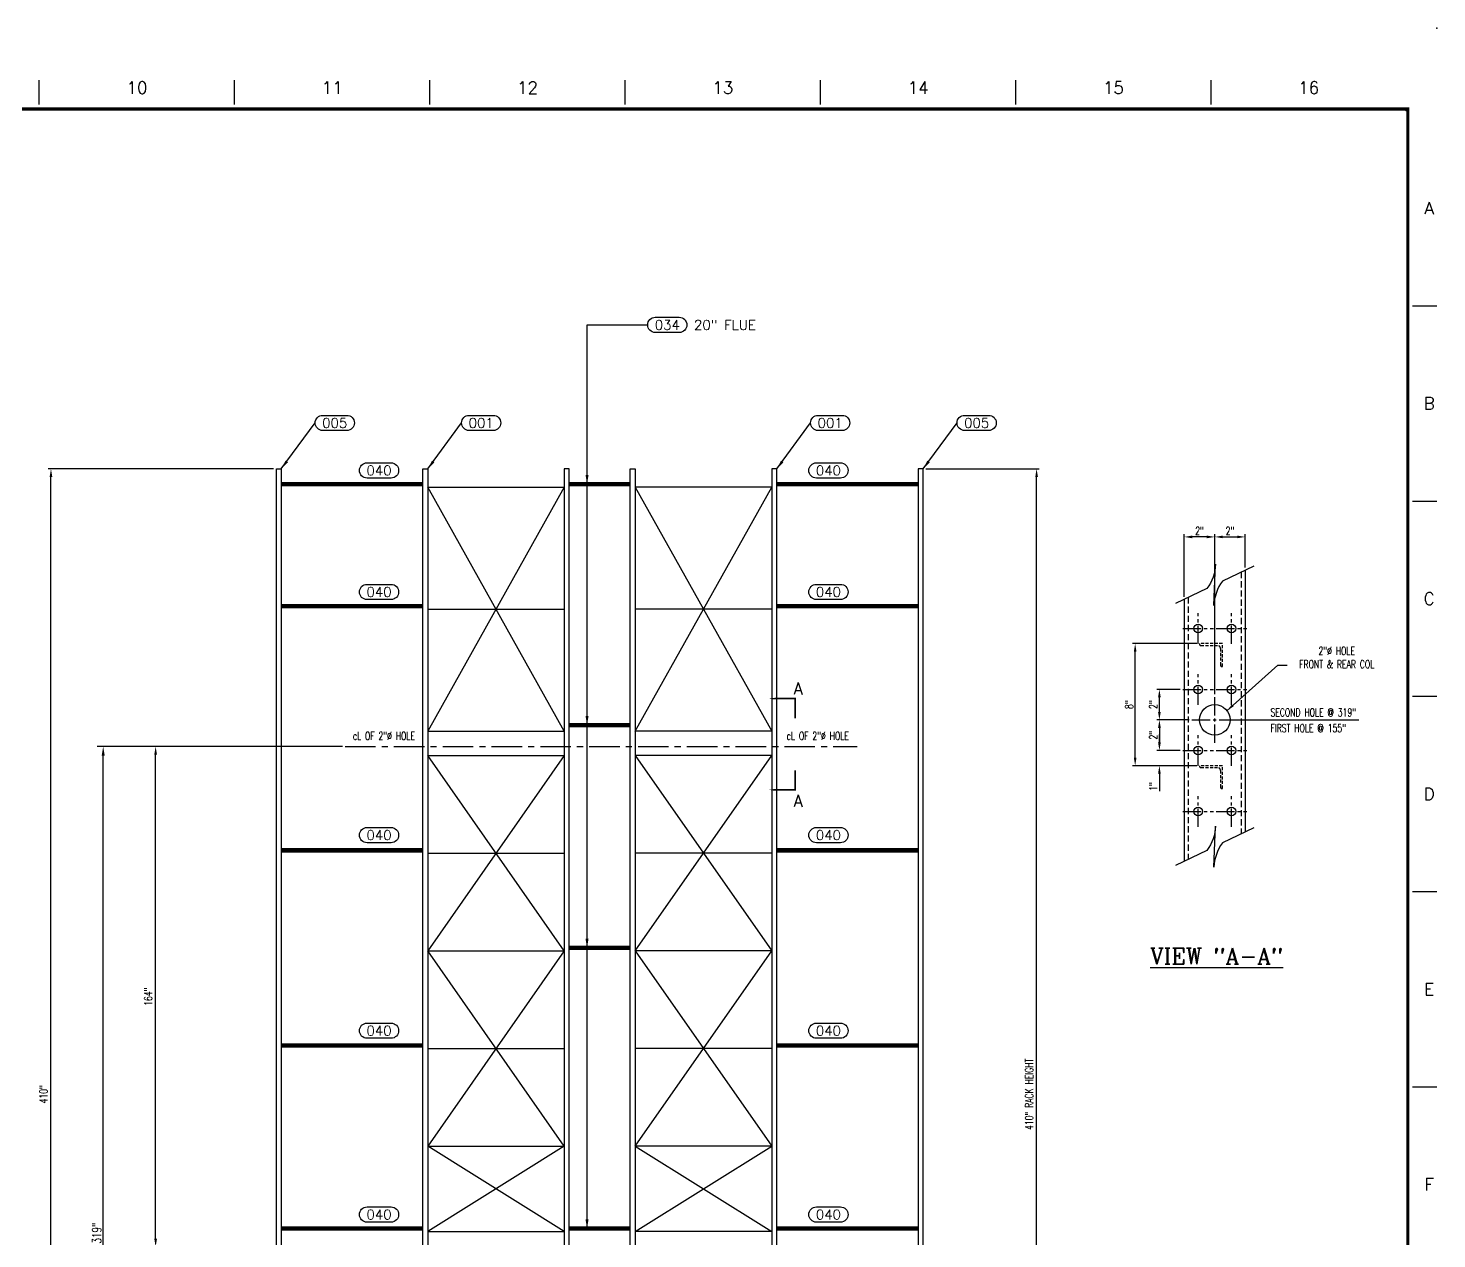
# Model space of a CAD drawing. Extents: x -10 to 1034, y -27 to 667.
# Drawn here: x 572.3 to 1034, y 270.2 to 667 of the extents above; entities that cross this region are included whole.
import ezdxf
from ezdxf.enums import TextEntityAlignment as Align

# ---------------------------------------------------------------- set-up
doc = ezdxf.new("R2010")
doc.units = 0
doc.header["$LTSCALE"] = 8
doc.header["$MEASUREMENT"] = 0
for name, pattern in [('CENTER', [2, 1.25, -0.25, 0.25, -0.25]), ('CENTER2', [1.125, 0.75, -0.125, 0.125, -0.125]), ('HIDDEN', [0.375, 0.25, -0.125]), ('HIDDEN2', [0.1875, 0.125, -0.0625]), ('PHANTOM', [2.5, 1.25, -0.25, 0.25, -0.25, 0.25, -0.25])]:
    doc.linetypes.add(name, pattern=pattern)
doc.layers.get('0').update_dxf_attribs({"linetype": 'CONTINUOUS'})
doc.layers.get('DEFPOINTS').update_dxf_attribs({"linetype": 'CONTINUOUS'})
for name, color, linetype in [('BORD', 8, 'CONTINUOUS'), ('CENTERL', 135, 'CENTER'), ('CENTERL2', 133, 'CENTER2'), ('FDIM', 2, 'CONTINUOUS'), ('HIDDENL', 94, 'HIDDEN'), ('HIDDENL2', 92, 'HIDDEN2'), ('OBJGREEN', 3, 'CONTINUOUS'), ('OBJTHIN', 11, 'CONTINUOUS'), ('PHANTOML', 205, 'PHANTOM'), ('TEXTL', 2, 'CONTINUOUS')]:
    doc.layers.add(name, color=color, linetype=linetype)
doc.styles.add('2THIRDS', font='romans.shx', dxfattribs={"width": 0.7})
doc.styles.add('COMPLEX', font='complex')
doc.styles.add('ITALIC', font='italic')
doc.styles.add('ITALICT', font='italict', dxfattribs={"height": 24})
doc.styles.add('ROMAND', font='romand.shx')
doc.styles.add('SCRIPTC', font='SCRIPTC')
doc.styles.add('SIMPLEX', font='simplex.shx')
doc.dimstyles.new('2TFR32', dxfattribs={"dimscale": 28, "dimtxt": 0.0938, "dimasz": 0.09375, "dimexe": 0.03125, "dimexo": 0.03125, "dimgap": 0.03125, "dimtad": 1, "dimdec": 5, "dimzin": 1, "dimdsep": 46, "dimlunit": 5, "dimtxsty": '2THIRDS', "dimcen": 0.09375, "dimclrd": 256, "dimclre": 256, "dimclrt": 256, "dimadec": 0, "dimazin": 0, "dimtfac": 0.75, "dimtdec": 4, "dimtofl": 0, "dimtmove": 0, "dimatfit": 0, "dimfxl": 0, "dimfrac": 2, "dimtolj": 1, "dimtzin": 0, "dimarcsym": 0})
doc.dimstyles.new('2TFR32X5', dxfattribs={"dimscale": 28, "dimtxt": 0.0938, "dimasz": 0.09375, "dimexe": 0.03125, "dimexo": 0.03125, "dimgap": 0.015625, "dimtad": 1, "dimdec": 5, "dimlfac": 0.2, "dimzin": 1, "dimdsep": 46, "dimlunit": 5, "dimtxsty": '2THIRDS', "dimcen": 0.09375, "dimclrd": 10, "dimclre": 10, "dimclrt": 256, "dimadec": 0, "dimazin": 0, "dimtfac": 0.75, "dimtdec": 4, "dimtofl": 0, "dimtmove": 0, "dimatfit": 0, "dimfxl": 0, "dimfrac": 2, "dimtolj": 1, "dimtzin": 0, "dimarcsym": 0})
doc.dimstyles.new('2TFRAC16', dxfattribs={"dimscale": 32, "dimtxt": 0.0938, "dimasz": 0.0938, "dimexe": 0.0625, "dimexo": 0.0625, "dimgap": 0.01, "dimtad": 1, "dimdec": 4, "dimzin": 1, "dimdsep": 46, "dimlunit": 5, "dimtxsty": '2THIRDS', "dimcen": 0.09375, "dimclrd": 256, "dimclre": 256, "dimclrt": 256, "dimadec": 0, "dimazin": 0, "dimtfac": 0.75, "dimtdec": 4, "dimtofl": 0, "dimtmove": 0, "dimatfit": 0, "dimfxl": 0, "dimfrac": 2, "dimtolj": 1, "dimtzin": 0, "dimarcsym": 0})
doc.dimstyles.new('2TFRAC32$7', dxfattribs={"dimscale": 32, "dimtxt": 0.0938, "dimasz": 0.0938, "dimexe": 0.0625, "dimexo": 0.0625, "dimgap": 0.01, "dimtad": 0, "dimdec": 5, "dimzin": 1, "dimdsep": 46, "dimlunit": 5, "dimtxsty": '2THIRDS', "dimcen": 0.09375, "dimclrd": 256, "dimclre": 256, "dimclrt": 256, "dimadec": 0, "dimazin": 0, "dimtfac": 0.75, "dimtdec": 4, "dimtofl": 0, "dimtmove": 0, "dimatfit": 0, "dimfxl": 0, "dimfrac": 2, "dimtolj": 1, "dimtzin": 0, "dimarcsym": 0})

# ---------------------------------------------------------------- blocks, each defined once
blk = doc.blocks.new('sbord_d')
at = {"layer": 'BORD'}
for p, q in [((18, 20.062), (18, 20.312)), ((20, 20.062), (20, 20.312)), ((22, 20.062), (22, 20.312)), ((24, 20.062), (24, 20.312)), ((26, 20.062), (26, 20.312)), ((28, 20.062), (28, 20.312)), ((30, 20.062), (30, 20.312)), ((32.063, 18), (32.312, 18)), ((32.063, 16), (32.312, 16)), ((32.063, 14), (32.312, 14)), ((32.063, 12), (32.312, 12)), ((32.063, 10), (32.312, 10))]:
    blk.add_line(p, q, dxfattribs=at)
at = {"layer": 'BORD', "const_width": 0.0313}
blk.add_lwpolyline([(-0.016, -0.016), (32.016, -0.016), (32.016, 20.016), (-0.016, 20.016)], close=True, dxfattribs=at)
at = {"layer": 'TEXTL'}
for p in [(32.312, 20.844), (32, 20)]:
    blk.add_point(p, dxfattribs=at)
at = {"layer": 'BORD', "style": 'ROMAND'}
for s, p in [('10', (19, 20.234)), ('11', (21, 20.234)), ('12', (23, 20.234)), ('13', (25, 20.234)), ('14', (27, 20.234)), ('15', (29, 20.234)), ('16', (31, 20.234)), ('A', (32.234, 19)), ('B', (32.234, 17)), ('C', (32.234, 15)), ('D', (32.234, 13)), ('E', (32.234, 11)), ('F', (32.234, 9))]:
    blk.add_text(s, height=0.125, dxfattribs=at).set_placement(p, align=Align.MIDDLE)
at = {"layer": 'TEXTL', "flags": 8}
for tag, height, style, p in [('TITLE1', 0.156, 'COMPLEX', (30.266, 2.776)), ('TITLE2', 0.156, 'COMPLEX', (30.266, 2.443)), ('CHK', 0.0938, 'SIMPLEX', (29.828, 0.883)), ('APP', 0.0938, 'SIMPLEX', (30.703, 0.883)), ('JOB#', 0.125, 'ROMAND', (30.12, 0.133)), ('SHT', 0.125, 'ROMAND', (31.193, 0.133)), ('REV', 0.125, 'ROMAND', (31.789, 0.133))]:
    blk.add_attdef(tag, text='', height=height, dxfattribs=dict(at, style=style)).set_placement(p, align=Align.MIDDLE)
for tag, height, style, width, p, p2 in [('CUSTOMER', 0.156, 'ITALICT', 2.333901, (28.655, 1.697), (31.867, 1.697)), ('CAPP', 0.0781, 'SIMPLEX', 1.292308, (27.588, 0.944), (27.963, 0.944)), ('CDT', 0.0781, 'SIMPLEX', 1.866, (28.071, 0.943), (28.46, 0.943)), ('SCALE', 0.0938, 'SIMPLEX', 1.702732, (31.234, 0.837), (31.941, 0.837)), ('BAPP', 0.0781, 'SIMPLEX', 1.292308, (27.588, 0.683), (27.963, 0.683)), ('BDT', 0.0781, 'SIMPLEX', 1.866, (28.071, 0.683), (28.46, 0.683)), ('AAPP', 0.0781, 'SIMPLEX', 1.275949, (27.588, 0.443), (27.963, 0.443)), ('ADT', 0.0781, 'SIMPLEX', 1.833263, (28.071, 0.443), (28.46, 0.443)), ('DATE', 0.0938, 'ITALIC', 1.795034, (28.609, 0.462), (29.315, 0.462)), ('CHKDT', 0.0938, 'SIMPLEX', 1.555556, (29.484, 0.462), (30.172, 0.462)), ('APPDT', 0.0938, 'SIMPLEX', 1.555556, (30.359, 0.462), (31.047, 0.462)), ('PLOT#', 0.0938, 'SIMPLEX', 8.555556, (31.234, 0.462), (31.922, 0.462))]:
    blk.add_attdef(tag, text='', height=height, dxfattribs=dict(at, style=style, width=width)).set_placement(p, p2, align=Align.FIT)
for tag, height, style, p in [('LOCATION', 0.125, 'COMPLEX', (30.266, 1.364)), ('REVC', 0.0781, 'SIMPLEX', (20.259, 0.945)), ('CBY', 0.0781, 'ROMAND', (26.755, 0.943)), ('CCHK', 0.0781, 'SIMPLEX', (27.255, 0.943)), ('REVB', 0.0781, 'SIMPLEX', (20.259, 0.695)), ('BBY', 0.0781, 'ROMAND', (26.755, 0.683)), ('BCHK', 0.0781, 'SIMPLEX', (27.255, 0.683)), ('REVA', 0.0781, 'SIMPLEX', (20.259, 0.445)), ('ABY', 0.0781, 'ROMAND', (26.755, 0.443)), ('ACHK', 0.0781, 'SIMPLEX', (27.255, 0.443))]:
    blk.add_attdef(tag, text='', height=height, dxfattribs=dict(at, style=style)).set_placement(p, align=Align.CENTER)
for tag, p, height, style in [('REVCDESC', (20.625, 0.943), 0.0781, 'SIMPLEX'), ('DRBY', (28.593, 0.821), 0.125, 'SCRIPTC'), ('REVBDESC', (20.625, 0.683), 0.0781, 'SIMPLEX'), ('REVADESC', (20.625, 0.443), 0.0781, 'SIMPLEX'), ('DWG#', (30.055, -0.566), 0.0938, 'ROMAND')]:
    blk.add_attdef(tag, p, '', height=height, dxfattribs=dict(at, style=style))
blk = doc.blocks.new('UPRT-48-410')
for p, q in [((-1.625, 404), (-46.375, 404)), ((-46.375, 404), (-1.625, 324)), ((-46.375, 324), (-1.625, 404)), ((-1.625, 364), (-46.375, 364)), ((-1.625, 324), (-46.375, 324)), ((-1.625, 316), (-46.375, 316)), ((-46.375, 316), (-1.625, 252)), ((-46.375, 252), (-1.625, 316)), ((-1.625, 284), (-46.375, 284)), ((-46.375, 188), (-1.625, 252)), ((-46.375, 252), (-1.625, 188)), ((-1.625, 252), (-46.375, 252)), ((-1.625, 220), (-46.375, 220)), ((-1.625, 188), (-46.375, 188)), ((-46.375, 160), (-1.625, 188)), ((-46.375, 188), (-1.625, 160)), ((-1.625, 160), (-46.375, 160)), ((-46.375, 96), (-1.625, 152)), ((-46.375, 152), (-3.25, 96)), ((-1.625, 152), (-46.375, 152)), ((-1.625, 124), (-46.375, 124)), ((-3.25, 96), (-46.375, 96)), ((-46.375, 96), (-3.25, 68)), ((-46.375, 68), (-3.25, 96)), ((-46.375, 36), (-3.25, 68)), ((-46.375, 68), (-3.25, 36)), ((-3.25, 68), (-46.375, 68)), ((-3.25, 36), (-46.375, 36)), ((-46.375, 36), (-3.25, 4)), ((-46.375, 4), (-3.25, 36)), ((-3.25, 4), (-46.375, 4))]:
    blk.add_line(p, q)
for points in [[(-46.375, 0), (-48, 0), (-48, 410), (-46.375, 410)], [(-1.625, 0), (0, 0), (0, 410), (-1.625, 410)], [(-3.25, 0), (-1.625, 0), (-1.625, 108), (-3.25, 108)]]:
    blk.add_lwpolyline(points, close=True)
blk = doc.blocks.new('DBL-DP')
blk.add_lwpolyline([(43.6, 55.74), (11.12, 0), (13, 0), (45.01, 54.92, 0.132685), (48, 66), (48, 410), (46.38, 410), (46.38, 66, -0.132685)], format="xyb", close=True)
blk.add_lwpolyline([(46.38, 108), (44.75, 108), (44.75, 66, -0.132685), (42.2, 56.56), (9.24, 0), (11.12, 0)], format="xyb")
at = {"layer": 'OBJTHIN', "const_width": 1.5}
for points in [[(46.38, 405), (0, 405)], [(46.38, 365), (0, 365)], [(46.38, 285), (0, 285)], [(46.38, 221), (0, 221)], [(46.38, 161), (0, 161)], [(44.75, 97), (0, 97)], [(44.75, 69), (0, 69)], [(30.8, 37), (0, 37)]]:
    blk.add_lwpolyline(points, dxfattribs=at)
blk.add_blockref('UPRT-48-410', (0, 0))
blk = doc.blocks.new('*D41')
at = {"layer": 'DEFPOINTS', "color": 0}
for p in [(579.82, 522.54), (653.68, 522.54), (688.68, 112.54)]:
    blk.add_point(p, dxfattribs=at)
at = {"layer": 'FDIM', "lineweight": -2}
for p, q in [((652.8, 522.54), (578.94, 522.54)), ((579.82, 115.17), (579.82, 519.92)), ((687.8, 112.54), (578.94, 112.54))]:
    blk.add_line(p, q, dxfattribs=at)
at = {"layer": 'FDIM'}
for points in [[(579.38, 519.92), (580.26, 519.92), (579.82, 522.54)], [(579.38, 115.17), (580.26, 115.17), (579.82, 112.54)]]:
    blk.add_solid(points, dxfattribs=at)
at = {"layer": 'FDIM', "insert": (577.38, 317.54), "char_height": 2.626, "attachment_point": 5, "rotation": 90, "style": '2THIRDS'}
blk.add_mtext('\\A1;410"', dxfattribs=at)
blk = doc.blocks.new('*D37')
at = {"layer": 'DEFPOINTS', "color": 0}
for p in [(865.68, 522.54), (902.83, 522.54), (830.68, 112.54)]:
    blk.add_point(p, dxfattribs=at)
at = {"layer": 'FDIM', "lineweight": -2}
for p, q in [((866.55, 522.54), (903.71, 522.54)), ((902.83, 115.17), (902.83, 519.92)), ((831.55, 112.54), (903.71, 112.54))]:
    blk.add_line(p, q, dxfattribs=at)
at = {"layer": 'FDIM'}
for points in [[(902.4, 519.92), (903.27, 519.92), (902.83, 522.54)], [(902.4, 115.17), (903.27, 115.17), (902.83, 112.54)]]:
    blk.add_solid(points, dxfattribs=at)
at = {"layer": 'FDIM', "insert": (900.39, 317.54), "char_height": 2.6264, "attachment_point": 5, "rotation": 90, "style": '2THIRDS'}
blk.add_mtext('\\A1;410" RACK HEIGHT ', dxfattribs=at)
blk = doc.blocks.new('*D47')
at = {"layer": 'DEFPOINTS', "color": 0}
for p in [(614.12, 431.54), (676.21, 431.54), (676.21, 267.54)]:
    blk.add_point(p, dxfattribs=at)
at = {"layer": 'FDIM', "lineweight": -2}
for p, q in [((675.33, 431.54), (613.25, 431.54)), ((614.12, 270.17), (614.12, 428.92)), ((675.33, 267.54), (613.25, 267.54))]:
    blk.add_line(p, q, dxfattribs=at)
at = {"layer": 'FDIM'}
for points in [[(613.68, 428.92), (614.56, 428.92), (614.12, 431.54)], [(613.68, 270.17), (614.56, 270.17), (614.12, 267.54)]]:
    blk.add_solid(points, dxfattribs=at)
at = {"layer": 'FDIM', "insert": (611.68, 349.54), "char_height": 2.626, "attachment_point": 5, "rotation": 90, "style": '2THIRDS'}
blk.add_mtext('\\A1;164"', dxfattribs=at)
blk = doc.blocks.new('*D49')
at = {"layer": 'DEFPOINTS', "color": 0}
for p in [(971.22, 500.24), (971.22, 489.32), (961.22, 447.79)]:
    blk.add_point(p, dxfattribs=at)
at = {"layer": 'FDIM', "color": 10, "lineweight": -2}
for p, q in [((961.22, 448.66), (961.22, 501.11)), ((963.84, 500.24), (968.59, 500.24)), ((971.22, 490.2), (971.22, 501.11))]:
    blk.add_line(p, q, dxfattribs=at)
at = {"layer": 'FDIM', "color": 10}
for points in [[(963.84, 500.68), (963.84, 499.8), (961.22, 500.24)], [(968.59, 500.68), (968.59, 499.8), (971.22, 500.24)]]:
    blk.add_solid(points, dxfattribs=at)
at = {"layer": 'FDIM', "insert": (966.22, 502.24), "char_height": 2.626, "attachment_point": 5, "style": '2THIRDS'}
blk.add_mtext('\\A1;2"', dxfattribs=at)
blk = doc.blocks.new('*D50')
at = {"layer": 'DEFPOINTS', "color": 0}
for p in [(951.22, 500.24), (951.22, 479.76), (961.22, 447.79)]:
    blk.add_point(p, dxfattribs=at)
at = {"layer": 'FDIM', "color": 10, "lineweight": -2}
for p, q in [((951.22, 480.64), (951.22, 501.11)), ((958.59, 500.24), (953.84, 500.24)), ((961.22, 448.66), (961.22, 501.11))]:
    blk.add_line(p, q, dxfattribs=at)
at = {"layer": 'FDIM', "color": 10}
for points in [[(953.84, 500.68), (953.84, 499.8), (951.22, 500.24)], [(958.59, 500.68), (958.59, 499.8), (961.22, 500.24)]]:
    blk.add_solid(points, dxfattribs=at)
at = {"layer": 'FDIM', "insert": (956.22, 502.24), "char_height": 2.626, "attachment_point": 5, "style": '2THIRDS'}
blk.add_mtext('\\A1;2"', dxfattribs=at)
blk = doc.blocks.new('*D51')
at = {"layer": 'DEFPOINTS', "color": 0}
for p in [(953.69, 440.26), (943.08, 430.26), (950.73, 430.26)]:
    blk.add_point(p, dxfattribs=at)
at = {"layer": 'FDIM', "color": 10, "lineweight": -2}
for p, q in [((952.81, 440.26), (942.2, 440.26)), ((943.08, 437.63), (943.08, 432.88)), ((949.85, 430.26), (942.2, 430.26))]:
    blk.add_line(p, q, dxfattribs=at)
at = {"layer": 'FDIM', "color": 10}
for points in [[(942.64, 437.63), (943.52, 437.63), (943.08, 440.26)], [(942.64, 432.88), (943.52, 432.88), (943.08, 430.26)]]:
    blk.add_solid(points, dxfattribs=at)
at = {"layer": 'FDIM', "insert": (941.08, 435.26), "char_height": 2.626, "attachment_point": 5, "rotation": 90, "style": '2THIRDS'}
blk.add_mtext('\\A1;2"', dxfattribs=at)
blk = doc.blocks.new('*D52')
at = {"layer": 'DEFPOINTS', "color": 0}
for p in [(943.08, 450.26), (950.73, 450.26), (953.69, 440.26)]:
    blk.add_point(p, dxfattribs=at)
at = {"layer": 'FDIM', "color": 10, "lineweight": -2}
for p, q in [((949.85, 450.26), (942.2, 450.26)), ((943.08, 442.88), (943.08, 447.63)), ((952.81, 440.26), (942.2, 440.26))]:
    blk.add_line(p, q, dxfattribs=at)
at = {"layer": 'FDIM', "color": 10}
for points in [[(942.64, 447.63), (943.52, 447.63), (943.08, 450.26)], [(942.64, 442.88), (943.52, 442.88), (943.08, 440.26)]]:
    blk.add_solid(points, dxfattribs=at)
at = {"layer": 'FDIM', "insert": (941.08, 445.26), "char_height": 2.626, "attachment_point": 5, "rotation": 90, "style": '2THIRDS'}
blk.add_mtext('\\A1;2"', dxfattribs=at)
blk = doc.blocks.new('*D53')
at = {"layer": 'DEFPOINTS', "color": 0}
for p in [(950.73, 430.26), (943.08, 425.26), (956.22, 425.26)]:
    blk.add_point(p, dxfattribs=at)
at = {"layer": 'FDIM', "color": 10, "lineweight": -2}
for p, q in [((943.08, 432.88), (943.08, 435.51)), ((949.85, 430.26), (942.2, 430.26)), ((955.34, 425.26), (942.2, 425.26)), ((943.08, 422.63), (943.08, 416.86))]:
    blk.add_line(p, q, dxfattribs=at)
at = {"layer": 'FDIM', "color": 10}
for points in [[(942.64, 432.88), (943.52, 432.88), (943.08, 430.26)], [(942.64, 422.63), (943.52, 422.63), (943.08, 425.26)]]:
    blk.add_solid(points, dxfattribs=at)
at = {"layer": 'FDIM', "insert": (941.08, 418.43), "char_height": 2.626, "attachment_point": 5, "rotation": 90, "style": '2THIRDS'}
blk.add_mtext('\\A1;1"', dxfattribs=at)
blk = doc.blocks.new('*D54')
at = {"layer": 'DEFPOINTS', "color": 0}
for p in [(935.14, 465.26), (956.22, 465.26), (956.22, 425.26)]:
    blk.add_point(p, dxfattribs=at)
at = {"layer": 'FDIM', "color": 10, "lineweight": -2}
for p, q in [((955.34, 465.26), (934.26, 465.26)), ((935.14, 427.88), (935.14, 462.63)), ((955.34, 425.26), (934.26, 425.26))]:
    blk.add_line(p, q, dxfattribs=at)
at = {"layer": 'FDIM', "color": 10}
for points in [[(934.7, 462.63), (935.57, 462.63), (935.14, 465.26)], [(934.7, 427.88), (935.57, 427.88), (935.14, 425.26)]]:
    blk.add_solid(points, dxfattribs=at)
at = {"layer": 'FDIM', "insert": (933.14, 445.26), "char_height": 2.626, "attachment_point": 5, "rotation": 90, "style": '2THIRDS'}
blk.add_mtext('\\A1;8"', dxfattribs=at)
blk = doc.blocks.new('*D56')
at = {"layer": 'DEFPOINTS', "color": 0}
for p in [(596.93, 431.54), (675.33, 431.54), (613.25, 112.54)]:
    blk.add_point(p, dxfattribs=at)
at = {"layer": 'FDIM', "lineweight": -2}
for p, q in [((673.33, 431.54), (594.93, 431.54)), ((596.93, 115.54), (596.93, 428.54)), ((611.25, 112.54), (594.93, 112.54))]:
    blk.add_line(p, q, dxfattribs=at)
at = {"layer": 'FDIM'}
for points in [[(596.43, 428.54), (597.43, 428.54), (596.93, 431.54)], [(596.43, 115.54), (597.43, 115.54), (596.93, 112.54)]]:
    blk.add_solid(points, dxfattribs=at)
at = {"layer": 'FDIM', "insert": (594.82, 272.04), "char_height": 3.002, "attachment_point": 5, "rotation": 90, "style": '2THIRDS'}
blk.add_mtext('\\A1;319"', dxfattribs=at)

msp = doc.modelspace()

# ---------------------------------------------------------------- linework, layer by layer
at = {"layer": 'CENTERL'}
msp.add_line((676.209105, 431.541444), (843.994574, 431.541444), dxfattribs=at)
at = {"layer": 'CENTERL2'}
for p, q in [((955.748946, 465.2347), (955.748946, 475.279861)), ((966.686446, 465.2347), (966.686446, 475.279861)), ((950.726365, 470.25728), (960.771527, 470.25728)), ((961.663865, 470.25728), (971.709027, 470.25728)), ((955.748946, 445.2347), (955.748946, 455.279861)), ((966.686446, 445.2347), (966.686446, 455.279861)), ((950.726365, 450.25728), (960.771527, 450.25728)), ((961.663865, 450.25728), (971.709027, 450.25728)), ((961.217696, 432.727346), (961.217696, 447.786751)), ((953.687994, 440.257049), (968.747398, 440.257049)), ((955.748946, 425.2347), (955.748946, 435.279861)), ((966.686446, 425.2347), (966.686446, 435.279861)), ((950.726365, 430.25728), (960.771527, 430.25728)), ((961.663865, 430.25728), (971.709027, 430.25728)), ((955.748946, 405.2347), (955.748946, 415.279861)), ((966.686446, 405.2347), (966.686446, 415.279861)), ((950.726365, 410.25728), (960.771527, 410.25728)), ((961.663865, 410.25728), (971.709027, 410.25728))]:
    msp.add_line(p, q, dxfattribs=at)
at = {"layer": 'FDIM'}
for p, q in [((971.217696, 489.322465), (971.217696, 403.496368)), ((951.217696, 479.760475), (951.217696, 393.934378)), ((968.747398, 440.257049), (1008.43688, 440.257049))]:
    msp.add_line(p, q, dxfattribs=at)
for points in [[(777.869571, 567.238547, -1), (777.869571, 572.222146), (785.746567, 572.222146, -1), (785.746567, 567.238547)], [(668.875065, 535.106325, -1), (668.875065, 540.089924), (676.75206, 540.089924, -1), (676.75206, 535.106325)], [(716.875065, 535.106325, -1), (716.875065, 540.089924), (724.75206, 540.089924, -1), (724.75206, 535.106325)], [(831.250065, 535.106325, -1), (831.250065, 540.089924), (839.12706, 540.089924, -1), (839.12706, 535.106325)], [(879.250065, 535.106325, -1), (879.250065, 540.089924), (887.12706, 540.089924, -1), (887.12706, 535.106325)], [(683.395833, 519.544998, -1), (683.395833, 524.528598), (691.272828, 524.528598, -1), (691.272828, 519.544998)], [(830.671308, 519.544998, -1), (830.671308, 524.528598), (838.548303, 524.528598, -1), (838.548303, 519.544998)], [(683.395833, 479.706547, -1), (683.395833, 484.690146), (691.272828, 484.690146, -1), (691.272828, 479.706547)], [(830.671308, 479.706547, -1), (830.671308, 484.690146), (838.548303, 484.690146, -1), (838.548303, 479.706547)], [(683.395833, 400.006898, -1), (683.395833, 404.990497), (691.272828, 404.990497, -1), (691.272828, 400.006898)], [(830.671308, 400.006898, -1), (830.671308, 404.990497), (838.548303, 404.990497, -1), (838.548303, 400.006898)], [(683.395833, 335.899215, -1), (683.395833, 340.882815), (691.272828, 340.882815, -1), (691.272828, 335.899215)], [(830.671308, 335.899215, -1), (830.671308, 340.882815), (838.548303, 340.882815, -1), (838.548303, 335.899215)], [(683.395833, 275.627711, -1), (683.395833, 280.61131), (691.272828, 280.61131, -1), (691.272828, 275.627711)], [(830.671308, 275.627711, -1), (830.671308, 280.61131), (838.548303, 280.61131, -1), (838.548303, 275.627711)]]:
    msp.add_lwpolyline(points, format="xyb", close=True, dxfattribs=at)
for centre, radius in [((955.748946, 470.25728), 1.40625), ((966.686446, 470.25728), 1.40625), ((955.748946, 450.25728), 1.40625), ((966.686446, 450.25728), 1.40625), ((961.217696, 440.257049), 5), ((955.748946, 430.25728), 1.40625), ((966.686446, 430.25728), 1.40625), ((955.748946, 410.25728), 1.40625), ((966.686446, 410.25728), 1.40625)]:
    msp.add_circle(centre, radius, dxfattribs=at)
at = {"layer": 'HIDDENL'}
for p, q in [((969.881453, 488.683607), (969.881453, 402.857511)), ((952.553939, 480.399332), (952.553939, 394.573236))]:
    msp.add_line(p, q, dxfattribs=at)
at = {"layer": 'HIDDENL2'}
for points in [[(963.092696, 458.225799, 0.4142135624), (963.561446, 457.757049), (963.717696, 457.757049), (963.717696, 465.257049), (956.217696, 465.257049), (956.217696, 465.100799, 0.4142135624), (956.686446, 464.632049), (962.155196, 464.632049, -0.4142135624), (963.092696, 463.694549)], [(963.092696, 418.225799, 0.4142135624), (963.561446, 417.757049), (963.717696, 417.757049), (963.717696, 425.257049), (956.217696, 425.257049), (956.217696, 425.100799, 0.4142135624), (956.686446, 424.632049), (962.155196, 424.632049, -0.4142135624), (963.092696, 423.694549)]]:
    msp.add_lwpolyline(points, format="xyb", close=True, dxfattribs=at)
at = {"layer": 'OBJTHIN', "const_width": 1.5}
for points in [[(749.678647, 517.541444), (769.678647, 517.541444)], [(749.678647, 438.541444), (769.678647, 438.541444)], [(749.678647, 365.541444), (769.678647, 365.541444)], [(749.678647, 273.541444), (769.678647, 273.541444)]]:
    msp.add_lwpolyline(points, dxfattribs=at)
at = {"layer": 'OBJTHIN'}
for points in [[(974.016824, 490.660726), (963.758574, 485.756262, 0.1544134953), (960.956906, 477.806719), (961.478486, 491.276221, -0.1544134954), (958.676818, 483.326678), (948.367693, 478.39789)], [(974.016824, 404.83463), (963.758574, 399.930165, 0.1544134953), (960.956906, 391.980622), (961.478486, 405.450124, -0.1544134954), (958.676818, 397.500581), (948.367693, 392.571793)]]:
    msp.add_lwpolyline(points, format="xyb", dxfattribs=at)
at = {"layer": 'PHANTOML'}
for points in [[(815.188035, 447.241686, 0, 1.536, 0), (819.732035, 447.241686, 0.512, 0.512, 0), (823.675141, 447.244222, 0.512, 0.512, 0), (823.675141, 440.811123, 0.512, 0.512, 0)], [(823.675141, 423.764467, 0.512, 0.512, 0), (823.675141, 417.331368, 0.512, 0.512, 0), (819.732035, 417.331368, 1.536, 0, 0), (815.188035, 417.331368, 0, 0, 0)]]:
    msp.add_lwpolyline(points, format="xyseb", dxfattribs=at)

# ---------------------------------------------------------------- block references
at = {"layer": 'FDIM', "xscale": 32, "yscale": 32, "zscale": 32}
msp.add_blockref('sbord_d', (0, 0), dxfattribs=at)
at = {"layer": 'OBJGREEN', "xscale": -1}
msp.add_blockref('DBL-DP', (701.678647, 112.541444), dxfattribs=at)
at = {"layer": 'OBJGREEN'}
msp.add_blockref('DBL-DP', (817.678647, 112.541444), dxfattribs=at)

# ---------------------------------------------------------------- texts
at = {"layer": 'FDIM', "style": 'SIMPLEX'}
for s, p in [('034', (781.808069, 569.730347)), ('005', (672.813563, 537.598124)), ('001', (720.813563, 537.598124)), ('001', (835.188563, 537.598124)), ('005', (883.188563, 537.598124)), ('040', (687.33433, 522.036798)), ('040', (834.609805, 522.036798)), ('040', (687.33433, 482.198347)), ('040', (834.609805, 482.198347)), ('040', (687.33433, 402.498697)), ('040', (834.609805, 402.498697)), ('040', (687.33433, 338.391015)), ('040', (834.609805, 338.391015)), ('040', (687.33433, 278.119511)), ('040', (834.609805, 278.119511))]:
    msp.add_text(s, height=3.2, dxfattribs=at).set_placement(p, align=Align.MIDDLE)
msp.add_text('20" FLUE', height=3.2, dxfattribs=at).set_placement((790.548252, 569.730347), align=Align.MIDDLE_LEFT)
at = {"layer": 'FDIM', "style": 'ROMAND'}
for p in [(824.696739, 448.63541), (824.696739, 411.808199)]:
    msp.add_text('A', height=3.93216, dxfattribs=at).set_placement(p, align=Align.CENTER)
at = {"layer": 'FDIM', "style": '2THIRDS', "width": 0.7}
for s, p in [('SECOND HOLE @ 319"', (979.483403, 441.405387)), ('FIRST HOLE @ 155"', (979.483403, 436.258722))]:
    msp.add_text(s, height=2.6264, dxfattribs=at).set_placement(p)
for p in [(688.914886, 433.691763), (831.121613, 433.691763)]:
    msp.add_text('cL OF 2"%%c HOLE', height=2.625, dxfattribs=at).set_placement(p, align=Align.CENTER)
at = {"layer": 'FDIM', "style": 'COMPLEX'}
msp.add_text('%%uVIEW "A-A"', height=5.25, dxfattribs=at).set_placement((940.019464, 360.201038))
at = {"layer": 'FDIM', "insert": (1001.201382, 460.689114), "char_height": 2.6264, "attachment_point": 5, "style": '2THIRDS'}
msp.add_mtext('\\A1;2"%%c HOLE\\PFRONT & REAR COL', dxfattribs=at)

# ---------------------------------------------------------------- dimensions: what is measured, and where the dimension line sits
at = {"layer": 'FDIM'}
dim = msp.add_linear_dim(base=(579.819388, 522.541444), p1=(688.678647, 112.541444), p2=(653.678647, 522.541444), angle=90, dimstyle='2TFR32', override={"dimpost": '"'}, dxfattribs=at)
dim.commit()
dim.dimension.update_dxf_attribs({"geometry": '*D41', "text_midpoint": (579.819388, 317.541444), "dimtype": 160})
dim = msp.add_linear_dim(base=(902.83278, 522.541444), p1=(830.678647, 112.541444), p2=(865.678647, 522.541444), angle=90, text='<> RACK HEIGHT ', dimstyle='2TFR32', override={"dimpost": '"'}, dxfattribs=at)
dim.commit()
dim.dimension.update_dxf_attribs({"geometry": '*D37', "text_midpoint": (900.394446, 317.541444)})
for base, p2, picture, middle in [((951.217696, 500.238793), (951.217696, 479.760475), '*D50', (956.217696, 502.239626)), ((971.217696, 500.238793), (971.217696, 489.322465), '*D49', (966.217696, 502.239626))]:
    dim = msp.add_linear_dim(base=base, p1=(961.217696, 447.786751), p2=p2, dimstyle='2TFR32X5', override={"dimpost": '"'}, dxfattribs=at)
    dim.commit()
    dim.dimension.update_dxf_attribs({"geometry": picture, "text_midpoint": middle})
for base, p1, p2, dimstyle, override, picture, middle in [((935.136973, 465.257049), (956.217696, 425.257049), (956.217696, 465.257049), '2TFR32X5', {"dimpost": '"'}, '*D54', (933.13614, 445.257049)), ((943.078022, 450.25728), (953.687994, 440.257049), (950.726365, 450.25728), '2TFR32X5', {"dimpost": '"'}, '*D52', (941.077189, 445.257165)), ((943.078022, 430.25728), (953.687994, 440.257049), (950.726365, 430.25728), '2TFR32X5', {"dimpost": '"'}, '*D51', (941.077189, 435.257165)), ((943.078022, 425.257049), (950.726365, 430.25728), (956.217696, 425.257049), '2TFR32X5', {"dimpost": '"'}, '*D53', (941.077189, 418.431442)), ((596.925304, 431.541444), (613.246846, 112.541444), (675.334105, 431.541444), '2TFRAC16', {"dimpost": '"'}, '*D56', (594.818637, 272.041444)), ((614.121846, 431.541444), (676.209105, 267.541444), (676.209105, 431.541444), '2TFR32', {"dimpost": '"', "dimtmove": 1}, '*D47', (611.683513, 349.541444))]:
    dim = msp.add_linear_dim(base=base, p1=p1, p2=p2, angle=90, dimstyle=dimstyle, override=override, dxfattribs=at)
    dim.commit()
    dim.dimension.update_dxf_attribs({"geometry": picture, "text_midpoint": middle})

# ---------------------------------------------------------------- leaders
for points in [[(755.501811, 517.541444), (755.501811, 569.730347), (775.377772, 569.730347)], [(755.501811, 438.541444), (755.501811, 569.730347), (775.377772, 569.730347)], [(755.501811, 365.541444), (755.501811, 569.730347), (775.377772, 569.730347)], [(755.501811, 273.541444), (755.501811, 569.730347), (775.377772, 569.730347)], [(655.303647, 522.541444), (666.383265, 537.598124)], [(703.303647, 522.541444), (714.383265, 537.598124)], [(817.678647, 522.541444), (828.758265, 537.598124)], [(865.678647, 522.541444), (876.758265, 537.598124)]]:
    msp.add_leader(points, dimstyle='2TFRAC32$7', override={"dimgap": 0.01, "dimtad": 0}, dxfattribs=at)
at = {"layer": 'FDIM', "annotation_type": 0, "has_hookline": 1, "hookline_direction": 0, "text_width": 28.190027}
msp.add_leader([(965.200587, 443.279727), (981.88407, 458.232935), (984.930945, 458.232935)], dimstyle='2TFR32X5', override={"dimgap": 0.015625, "dimtad": 0}, dxfattribs=at)

doc.saveas('drawing.dxf')
